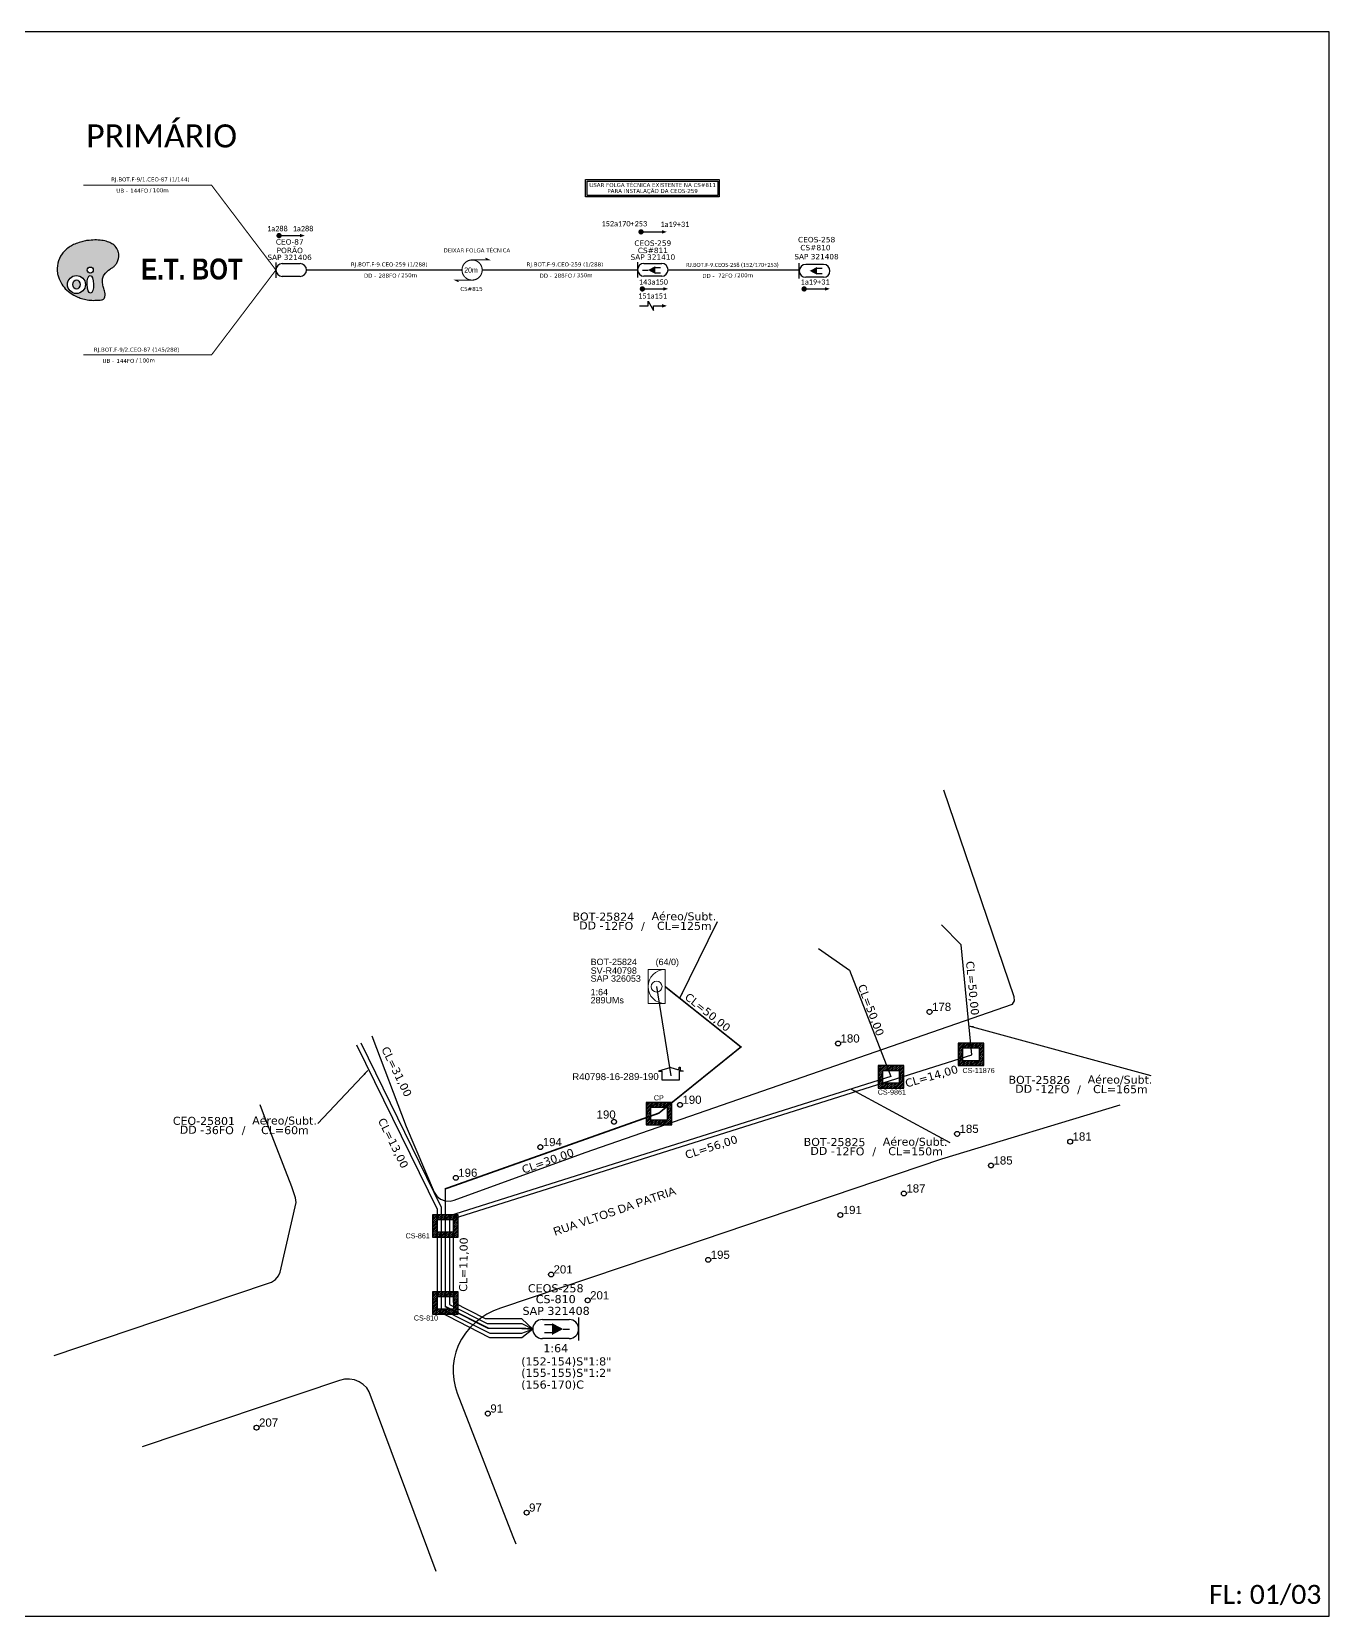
# Model space of a CAD drawing. Extents: x -89 to 2618, y 705 to 1299.
# Drawn here: x 263 to 749, y 705 to 1299 of the extents above; entities that cross this region are included whole.
import ezdxf
from ezdxf.enums import TextEntityAlignment as Align

# ---------------------------------------------------------------- set-up
doc = ezdxf.new("R2010")
doc.units = 0
for name, color, linetype in [('10.1-Caixas Subterrâneas', 5, 'Continuous'), ('20.4-CEOS', 1, 'Continuous'), ('20.5-CABO AÉREO', 1, 'Continuous'), ('20.5-CEO', 1, 'Continuous'), ('CAP a instalar', 1, 'Continuous'), ('celulas gpon', 7, 'Continuous'), ('E.T.', 7, 'Continuous'), ('label_cabos', 7, 'Continuous'), ('Legenda', 1, 'Continuous'), ('NUMERAÇÃO', 7, 'Continuous'), ('QUADRA', 7, 'Continuous'), ('SETA', 7, 'Continuous'), ('surveys legendas', 7, 'Continuous')]:
    doc.layers.add(name, color=color, linetype=linetype)
for name, color, linetype, lineweight in [("20.0-LEGENDA DOS CDO'S", 1, 'Continuous', 0), ('20.1-CDO_INTERIOR', 1, 'Continuous', 0), ('40.1-ETIQUETAS', 1, 'Continuous', 20), ('Numeração Texto', 252, 'Continuous', 0), ('Segmento Logradouro Texto', 7, 'Continuous', 0)]:
    doc.layers.add(name, color=color, linetype=linetype, lineweight=lineweight)
doc.layers.add('DROP DE CLIENTE', color=140, linetype='Continuous', plot=False)
doc.layers.add('EXTRA', color=50, linetype='Continuous', plot=False)
doc.styles.add('ARIAL', font='arial.ttf')
doc.styles.add('DIGICADE', font='arial.ttf')
doc.styles.add('siredit', font='verdana.ttf')
doc.styles.get("Standard").update_dxf_attribs({"font": 'arial.ttf'})
doc.styles.add('SWISS BIT', font='swisscb.ttf')
doc.styles.add('WMF-Calibri0', font='calibri.ttf')
doc.dimstyles.new('CC', dxfattribs={"dimtxt": 1, "dimasz": 2, "dimexe": 0.18, "dimexo": 0.0625, "dimgap": 0.09, "dimtad": 0, "dimdec": 0, "dimrnd": 1, "dimzin": 0, "dimdsep": 46, "dimtxsty": 'siredit', "dimblk": 'NONE', "dimcen": 0, "dimse1": 1, "dimse2": 1, "dimsd1": 1, "dimsd2": 1, "dimclrt": 7, "dimadec": 0, "dimazin": 0, "dimtfac": 1, "dimtdec": 0, "dimtofl": 0, "dimtmove": 0, "dimatfit": 3, "dimfxl": 0, "dimtolj": 1, "dimtzin": 0, "dimarcsym": 0})

# ---------------------------------------------------------------- blocks, each defined once
blk = doc.blocks.new('ETIQUETA_RS5F')
at = {"layer": '40.1-ETIQUETAS', "color": 0, "style": 'siredit'}
blk.add_text('/', height=1.5, dxfattribs=at).set_placement((1.58, -1.95), align=Align.MIDDLE_RIGHT)
for tag, p in [('ETIQUETA_R_SECUNDARIA', (1.21, 2.1)), ('ETIQUETA_R_PRIMARIA', (1.21, 4.1)), ('F_ATIVAS/F_MORTAS', (1.14, -4.24))]:
    blk.add_attdef(tag, text='', height=1.5, dxfattribs=at).set_placement(p, align=Align.MIDDLE_CENTER)
for tag, p in [('TIPO_CABO', (-6.58, -2.12)), ('CAP_CABO', (0.4, -2.09))]:
    blk.add_attdef(tag, text='', height=1.5, dxfattribs=at).set_placement(p, align=Align.MIDDLE_RIGHT)
blk.add_attdef('METROS', text='', height=1.5, dxfattribs=at).set_placement((2.14, -1.95), align=Align.MIDDLE_LEFT)
for tag, p in [('FUSÃO_1', (0.85, -8.39)), ('FUSÃO_2', (0.85, -10.6)), ('FUSÃO_3', (0.85, -12.93)), ('FUSÃO_4', (0.85, -15.14)), ('FUSÃO_5', (0.85, -17.16))]:
    blk.add_attdef(tag, text='', height=1.5, dxfattribs=at).set_placement(p, align=Align.CENTER)
blk = doc.blocks.new('OI')
h = blk.add_hatch(color=40)
edge = h.paths.add_edge_path()
edge.add_spline(control_points=[(4.35, -0.67), (3.92, -0.99), (3.26, -1.5), (2.81, -2.59), (2.9, -3.5), (3.06, -4.27), (3.31, -4.85), (3.37, -5.39), (3.4, -5.88), (3.2, -6.4), (2.54, -6.61), (1.65, -6.63), (0.55, -6.67), (-0.56, -6.42), (-1.61, -6.14), (-2.77, -5.61), (-3.92, -4.77), (-4.89, -3.7), (-5.34, -2.65), (-5.6, -1.94), (-5.85, -0.96), (-5.71, 0.47), (-5.1, 2.02), (-4.14, 3.02), (-3.3, 3.61), (-2.37, 4.16), (-1.36, 4.44), (-0.56, 4.7), (0.79, 4.85), (2.24, 4.97), (3.79, 4.57), (4.67, 4.21), (5.44, 3.65), (5.76, 2.99), (6.03, 2.21), (6.01, 1.46), (5.72, 0.64), (5.31, 0.08), (4.88, -0.38), (4.51, -0.55), (4.35, -0.67)], knot_values=[0, 0, 0, 0, 1.60434, 2.417191, 3.427595, 4.282808, 4.776746, 5.304182, 5.888771, 6.258406, 6.858137, 7.79129, 8.986195, 10.124242, 11.187857, 12.242908, 13.953784, 15.414161, 16.515391, 17.349188, 17.675853, 19.552021, 21.515531, 22.568638, 23.63245, 24.621084, 25.782718, 26.745347, 27.142653, 29.870543, 31.004649, 31.921532, 32.709589, 33.801391, 34.042471, 35.192333, 35.971461, 36.628871, 37.254359, 37.836911, 37.836911, 37.836911, 37.836911], degree=3, periodic=0)
h.paths.add_polyline_path([(1.13, -0.87, -1), (-0.04, -0.87, -1)], flags=16)
edge = h.paths.add_edge_path(flags=16)
edge.add_ellipse((0.56, -3.59), major_axis=(-0.02, 1.71), ratio=0.361305, start_angle=0, end_angle=360)
h.paths.add_polyline_path([(-0.36, -3.62, -1), (-3.8, -3.62, -1)], flags=16)
edge = h.paths.add_edge_path(flags=0)
edge.add_ellipse((-2.08, -3.62), major_axis=(0, 0.885), ratio=0.758294, start_angle=0, end_angle=360)
at = {"color": 40}
for centre, radius in [((-2.08, -3.62), 1.72), ((0.54, -0.87), 0.587)]:
    blk.add_circle(centre, radius, dxfattribs=at)
blk.add_ellipse((-2.08, -3.62), major_axis=(0, 0.885), ratio=0.758294, start_param=-3.141592653589792, end_param=3.141592653589792, dxfattribs=at)
blk.add_ellipse((0.56, -3.59), major_axis=(-0.02, 1.71), ratio=0.361305, dxfattribs=at)
at = {"color": 40, "start_tangent": (-0.800898, -0.598801), "end_tangent": (-0.800898, -0.598801)}
blk.add_spline([(4.35, -0.67), (3.2, -1.78), (2.9, -2.54), (2.92, -3.55), (3.12, -4.38), (3.28, -4.85), (3.37, -5.37), (3.35, -5.95), (3.2, -6.29), (2.66, -6.55), (1.73, -6.63), (0.54, -6.62), (-0.58, -6.41), (-1.6, -6.11), (-2.56, -5.67), (-3.95, -4.67), (-4.89, -3.56), (-5.37, -2.56), (-5.64, -1.78), (-5.72, -1.46), (-5.63, 0.42), (-4.84, 2.22), (-4.13, 2.99), (-3.27, 3.62), (-2.4, 4.09), (-1.3, 4.47), (-0.37, 4.72), (0.02, 4.77), (2.75, 4.8), (3.85, 4.53), (4.69, 4.16), (5.31, 3.68), (5.85, 2.73), (5.93, 2.5), (5.94, 1.35), (5.67, 0.62), (5.29, 0.08), (4.84, -0.36), (4.35, -0.67)], degree=3, dxfattribs=at)
blk = doc.blocks.new('SURVEY_SURVEY')
for p, q in [((0, 0.0000152), (-0.0000151, 0.0000108)), ((-0.0000151, 0.0000108), (-0.0000104, 0.0000108)), ((-0.0000103, 0), (-0.0000103, 0.0000108)), ((0.0000103, 0), (-0.0000103, 0)), ((0, 0.0000152), (0.0000151, 0.0000108)), ((0.0000101, 0.0000159), (0.0000117, 0.0000159)), ((0.0000101, 0.0000123), (0.0000101, 0.0000159)), ((0.0000151, 0.0000108), (0.0000103, 0.0000108)), ((0.0000103, 0.0000108), (0.0000103, 0)), ((0.0000117, 0.0000159), (0.0000117, 0.0000119))]:
    blk.add_line(p, q)
blk = doc.blocks.new('*X65')
at = {"color": 0, "linetype": 'Continuous'}
for p, q in [((-1.25, 0.34099), (-0.49099, 1.1)), ((-1.25, 0.517767), (-0.667767, 1.1)), ((-1.25, 0.694544), (-0.844544, 1.1)), ((-1.25, 0.87132), (-1.02132, 1.1)), ((-1.25, 1.048097), (-1.198097, 1.1)), ((-1.25, 0.164214), (-0.8035, 0.610714)), ((-1.25, -0.012563), (-0.8035, 0.433937)), ((-1.25, -0.18934), (-0.8035, 0.25716)), ((-1.25, -0.366117), (-0.8035, 0.080383)), ((-0.789214, 0.625), (-0.314214, 1.1)), ((-0.612437, 0.625), (-0.137437, 1.1)), ((-0.43566, 0.625), (0.03934, 1.1)), ((-0.258883, 0.625), (0.216117, 1.1)), ((-0.082107, 0.625), (0.392893, 1.1)), ((0.09467, 0.625), (0.56967, 1.1)), ((0.271447, 0.625), (0.746447, 1.1)), ((0.448223, 0.625), (0.923223, 1.1)), ((0.625, 0.625), (1.1, 1.1)), ((0.801777, 0.625), (1.25, 1.073223)), ((0.8035, 0.449947), (1.25, 0.896447)), ((0.8035, 0.27317), (1.25, 0.71967)), ((0.8035, 0.096393), (1.25, 0.542893)), ((0.8035, -0.080383), (1.25, 0.366117)), ((0.8035, -0.25716), (1.25, 0.18934)), ((0.8035, -0.433937), (1.25, 0.012563)), ((-1.25, -0.542893), (-0.8035, -0.096393)), ((-1.25, -0.71967), (-0.8035, -0.27317)), ((-1.25, -0.896447), (-0.8035, -0.449947)), ((-1.25, -1.073223), (-0.801777, -0.625)), ((-1.1, -1.1), (-0.625, -0.625)), ((-0.923223, -1.1), (-0.448223, -0.625)), ((-0.746447, -1.1), (-0.271447, -0.625)), ((-0.56967, -1.1), (-0.09467, -0.625)), ((-0.392893, -1.1), (0.082107, -0.625)), ((-0.216117, -1.1), (0.258883, -0.625)), ((-0.03934, -1.1), (0.43566, -0.625)), ((0.137437, -1.1), (0.612437, -0.625)), ((0.314214, -1.1), (0.789214, -0.625)), ((0.49099, -1.1), (1.25, -0.34099)), ((0.667767, -1.1), (1.25, -0.517767)), ((0.8035, -0.610714), (1.25, -0.164214)), ((0.844544, -1.1), (1.25, -0.694544)), ((1.02132, -1.1), (1.25, -0.87132)), ((1.198097, -1.1), (1.25, -1.048097))]:
    blk.add_line(p, q, dxfattribs=at)
blk = doc.blocks.new('MANHOLE_MQ')
at = {"color": 0, "linetype": 'Continuous'}
for p, q in [((0.00000623, 0.00000569), (-0.00000627, 0.00000569)), ((-0.00000627, 0.00000569), (-0.00000627, -0.00000531)), ((-0.00000404, 0.00000331), (0.00000399, 0.00000331)), ((-0.00000404, -0.00000294), (-0.00000404, 0.00000331)), ((0.00000399, 0.00000331), (0.00000399, -0.00000294)), ((0.00000623, -0.00000531), (0.00000623, 0.00000569)), ((-0.00000627, -0.00000531), (0.00000623, -0.00000531)), ((0.00000399, -0.00000294), (-0.00000404, -0.00000294)), ((0.00000399, -0.00000294), (0.00000399, -0.00000294))]:
    blk.add_line(p, q, dxfattribs=at)
at = {"color": 0, "linetype": 'Continuous', "xscale": 5e-06, "yscale": 5e-06, "zscale": 1e-05}
blk.add_blockref('*X65', (-0.00000002, 0.00000019), dxfattribs=at)
blk = doc.blocks.new('LEGENDA DOS CABOS')
at = {"layer": 'EXTRA', "color": 0, "style": 'siredit'}
for tag, p in [('ID', (4.6, 0.97)), ('XX', (9.03, 0.97))]:
    blk.add_attdef(tag, text='', height=0.48, rotation=359.69, dxfattribs=at).set_placement(p, align=Align.MIDDLE_CENTER)
at = {"layer": 'Legenda', "color": 0, "style": 'siredit'}
for tag, p in [('TIPO_CABO', (1.31, 0)), ('CABO', (4.69, -0.05)), ('/', (6.81, -0.05)), ('METROS', (10.03, -0.05))]:
    blk.add_attdef(tag, text='', height=0.8, rotation=359.69, dxfattribs=at).set_placement(p, align=Align.MIDDLE_CENTER)
blk = doc.blocks.new('*U96')
at = {"layer": '20.4-CEOS', "color": 7, "style": 'siredit'}
for tag, p in [('FIBRAS_SPLITTER', (0, 0)), ('FIBRAS_TOP_C', (0, -4.13)), ('RESERVA_FINAIS', (0, -5.46))]:
    blk.add_attdef(tag, p, '', height=1.01, dxfattribs=at)
for tag, p, flags in [('ID_ATIVIDADE', (0, -6.77), 3), ('FATOR', (0, -8.09), 1), ('QTDE', (0, -9.4), 1), ('FID', (0, -10.71), 1)]:
    blk.add_attdef(tag, p, '', height=1.01, dxfattribs=dict(at, flags=flags))
blk = doc.blocks.new('*U98')
at = {"layer": '20.4-CEOS', "color": 7, "style": 'siredit'}
blk.add_attdef('FIBRAS_SPLITTER', (0, 0), '', height=1.01, dxfattribs=at)
for tag, p, flags in [('ID_ATIVIDADE', (0, -1.48), 3), ('FATOR', (0, -2.79), 1), ('QTDE', (0, -4.11), 1), ('FID', (0, -5.42), 1)]:
    blk.add_attdef(tag, p, '', height=1.01, dxfattribs=dict(at, flags=flags))
blk = doc.blocks.new('_None')

msp = doc.modelspace()

# ---------------------------------------------------------------- linework, layer by layer
msp.add_lwpolyline([(-89.32, 705.02), (749.25, 705.02), (749.25, 1299.02), (-89.32, 1299.02), (-89.32, 705.02)])
at = {"color": 3}
for points in [[(470.48, 1243.56), (520.6, 1243.56), (520.6, 1237.06), (470.48, 1237.06)], [(471.08, 1242.96), (520.01, 1242.96), (520.01, 1237.65), (471.08, 1237.65)]]:
    msp.add_lwpolyline(points, close=True, dxfattribs=at)
at = {"color": 0, "const_width": 0.99}
for points in [[(490.79, 1223.98, 1), (491.78, 1223.98, 1)], [(491.29, 1202.6, 1), (492.28, 1202.6, 1)], [(551.91, 1202.6, 1), (552.9, 1202.6, 1)]]:
    msp.add_lwpolyline(points, format="xyb", close=True, dxfattribs=at)
at = {"color": 7}
for points, const_width in [([(355.11, 1222.58, 1), (356.1, 1222.58, 1)], 0.99), ([(427.96, 1213.46, 1.000012), (427.96, 1205.9, 0.999978)], 0.42)]:
    msp.add_lwpolyline(points, format="xyb", close=True, dxfattribs=dict(at, const_width=const_width))
at = {"color": 7, "const_width": 0.394}
for points in [[(427.96, 1213.46), (434.26, 1213.46), (433, 1214.09)], [(427.96, 1205.9), (421.66, 1205.9), (422.92, 1205.27)]]:
    msp.add_lwpolyline(points, dxfattribs=at)
at = {"color": 0}
msp.add_lwpolyline([(493.91, 1196.24), (493.91, 1197.99), (496.01, 1194.49), (496.01, 1196.24)], dxfattribs=at)
at = {"layer": '20.1-CDO_INTERIOR', "color": 1, "lineweight": 18}
msp.add_lwpolyline([(493.93, 934.69), (493.93, 947.44), (500.3, 947.44), (500.31, 934.69)], close=True, dxfattribs=at)
msp.add_circle((497.12, 941.07), 2.04, dxfattribs=at)
msp.add_arc((500.3, 941.07), 6.38, 90.02759, 270.02759, dxfattribs=at)
at = {"layer": '20.4-CEOS', "color": 1}
for p, q in [((559.7, 1211.76), (552.99, 1211.76)), ((559.7, 1206.97), (552.99, 1206.97))]:
    msp.add_line(p, q, dxfattribs=at)
at = {"layer": '20.4-CEOS', "color": 5}
for p, q in [((454.29, 816.29), (464.32, 816.29)), ((464.32, 809.14), (454.29, 809.14))]:
    msp.add_line(p, q, dxfattribs=at)
at = {"layer": '20.4-CEOS', "color": 1}
for points in [[(550.6, 1206.48), (550.6, 1212.25)], [(557.14, 1210.32), (559.18, 1210.32)], [(557.14, 1208.33), (559.18, 1208.33)]]:
    msp.add_lwpolyline(points, dxfattribs=at)
at = {"layer": '20.4-CEOS', "color": 5}
for points in [[(491.86, 1209.68), (493.9, 1209.68)], [(496.54, 1210.63), (498.58, 1210.63)], [(496.54, 1208.64), (498.58, 1208.64)], [(458.12, 814.27), (455.07, 814.27)], [(467.9, 817.02), (467.9, 808.4)], [(458.12, 811.3), (455.07, 811.3)], [(462.08, 812.71), (464.49, 812.71)]]:
    msp.add_lwpolyline(points, dxfattribs=at)
for points in [[(493.9, 1209.68, 0, 2.95, 0), (496.67, 1209.68, 2.95, 2.95, 0)], [(462.08, 812.71, 0, 4.41, 0), (457.93, 812.71, 4.41, 4.41, 0)]]:
    msp.add_lwpolyline(points, format="xyseb", dxfattribs=at)
at = {"layer": '20.4-CEOS', "color": 1}
msp.add_lwpolyline([(554.49, 1209.37, 0, 2.95, 0), (557.27, 1209.37, 2.95, 2.95, 0)], format="xyseb", dxfattribs=at)
for centre, start, end in [((552.99, 1209.37), 90, 270), ((559.7, 1209.37), 270, 90)]:
    msp.add_arc(centre, 2.39, start, end, dxfattribs=at)
at = {"layer": '20.4-CEOS', "color": 5}
for centre, start, end in [((454.29, 812.71), 90, 270), ((464.32, 812.71), 270, 90)]:
    msp.add_arc(centre, 3.58, start, end, dxfattribs=at)
at = {"layer": '20.5-CABO AÉREO', "color": 7, "ltscale": 50, "const_width": 0.4}
for points in [[(282.21, 1241.51), (330.28, 1241.51), (354.42, 1209.68)], [(282.21, 1177.85), (330.28, 1177.85), (354.42, 1209.68)], [(365.92, 1209.68), (424.18, 1209.68)], [(431.74, 1209.68), (490, 1209.68)]]:
    msp.add_lwpolyline(points, dxfattribs=at)
at = {"layer": '20.5-CABO AÉREO', "color": 5, "ltscale": 50, "const_width": 0.4}
msp.add_lwpolyline([(501.5, 1209.68), (550.62, 1209.68)], dxfattribs=at)
at = {"layer": '20.5-CEO', "color": 7}
for p, q in [((356.81, 1212.07), (363.51, 1212.07)), ((363.51, 1207.29), (356.81, 1207.29))]:
    msp.add_line(p, q, dxfattribs=at)
at = {"layer": '20.5-CEO', "color": 5}
for p, q in [((492.38, 1212.14), (499.05, 1212.14)), ((499.05, 1207.38), (492.38, 1207.38))]:
    msp.add_line(p, q, dxfattribs=at)
at = {"layer": '20.5-CEO', "color": 7}
msp.add_lwpolyline([(354.42, 1212.56), (354.42, 1206.8)], dxfattribs=at)
at = {"layer": '20.5-CEO', "color": 5}
msp.add_lwpolyline([(490, 1212.63), (490, 1206.89)], dxfattribs=at)
at = {"layer": '20.5-CEO', "color": 7}
for centre, start, end in [((356.81, 1209.68), 90, 270), ((363.51, 1209.68), 270, 90)]:
    msp.add_arc(centre, 2.39, start, end, dxfattribs=at)
at = {"layer": '20.5-CEO', "color": 5}
for centre, start, end in [((492.38, 1209.76), 90, 270), ((499.05, 1209.76), 270, 90)]:
    msp.add_arc(centre, 2.38, start, end, dxfattribs=at)
at = {"layer": 'CAP a instalar', "color": 8, "ltscale": 5}
for points in [[(450.72, 812.71), (446.63, 816.58), (433.02, 816.58), (421.02, 822.64), (420.94, 854.1), (615.31, 915.51), (611.31, 956.7), (611.31, 956.7), (603.84, 964.27)], [(557.78, 955.32), (569.45, 947.17), (584.93, 907.4), (419.44, 855.11), (419.44, 821.9), (433.55, 814.77), (446.63, 814.77), (450.72, 812.71)], [(450.72, 812.71), (446.63, 809.35), (434.62, 809.35), (414.98, 819.54), (414.98, 857.54), (384.78, 919.12)]]:
    msp.add_lwpolyline(points, dxfattribs=at)
at = {"layer": 'CAP a instalar', "color": 1, "ltscale": 5, "const_width": 0.6}
msp.add_lwpolyline([(500.3, 941.07), (528.72, 918.45), (497.92, 893.61), (417.92, 865.26), (417.92, 821.13), (434.09, 812.97), (446.33, 812.97), (450.72, 812.71)], dxfattribs=at)
at = {"layer": 'CAP a instalar', "color": 7, "ltscale": 5}
msp.add_lwpolyline([(386.21, 920), (416.4, 858.45), (416.4, 820.28), (434.62, 811.16), (446.63, 811.16), (450.72, 812.71)], dxfattribs=at)
at = {"layer": 'DROP DE CLIENTE'}
msp.add_lwpolyline([(497.12, 941.07), (502.39, 907.57)], dxfattribs=at)
at = {"layer": 'NUMERAÇÃO'}
for centre in [(599.42, 931.59), (565.13, 919.74), (505.88, 896.76), (481.14, 890.41), (609.75, 885.85), (453.53, 880.9), (652.11, 882.96), (622.46, 874), (421.86, 869.4), (589.81, 863.52), (565.97, 855.44), (516.47, 838.65), (457.57, 833.16), (471.28, 823.45), (433.87, 781.02), (347.18, 775.74), (448.4, 743.89)]:
    msp.add_circle(centre, 0.922, dxfattribs=at)
at = {"layer": 'Numeração Texto'}
for centre in [(599.42, 931.59), (565.13, 919.74), (505.88, 896.76), (481.14, 890.41), (609.75, 885.85), (453.53, 880.9), (652.11, 882.96), (622.46, 874), (421.86, 869.4), (589.81, 863.52), (565.97, 855.44), (516.47, 838.65), (457.57, 833.16), (471.28, 823.45), (433.87, 781.02), (347.18, 775.74), (448.4, 743.89)]:
    msp.add_circle(centre, 0.922, dxfattribs=at)
at = {"layer": 'QUADRA'}
for points in [[(390.4, 922.6), (403.21, 888.62), (413.73, 864.06), (414.7, 862.57), (416.16, 861.45), (417.87, 860.8), (419.76, 860.69), (421.23, 860.98), (470.4, 878.83), (630.53, 934.53), (631.23, 935.79), (631.18, 937.23), (604.78, 1014.74)], [(390.4, 922.6), (403.21, 888.62), (413.73, 864.06), (414.7, 862.57), (416.16, 861.45), (417.87, 860.8), (419.76, 860.69), (421.23, 860.98), (470.4, 878.83), (630.53, 934.53), (631.23, 935.79), (631.18, 937.23), (604.78, 1014.74)], [(271.28, 802.83), (338.23, 825.42), (352.76, 830.24), (354.3, 831.23), (355.45, 832.61), (356.03, 834.06), (362.06, 860.2), (361.77, 861.95), (360.34, 866.06), (349.76, 893.43), (348.56, 896.73)], [(271.28, 802.83), (338.23, 825.42), (352.76, 830.24), (354.3, 831.23), (355.45, 832.61), (356.03, 834.06), (362.06, 860.2), (361.77, 861.95), (360.34, 866.06), (349.76, 893.43), (348.56, 896.73)], [(670.73, 896.6), (603.84, 876.4), (506.05, 843.24), (438.6, 820.58), (435.97, 819.58), (433.51, 818.31), (431.22, 816.81), (429.08, 815.09), (427.13, 813.19), (425.45, 811.11), (423.99, 808.88), (422.79, 806.51), (421.86, 804.03), (421.24, 801.49), (420.88, 798.91), (420.83, 796.27), (421.07, 793.7), (421.62, 791.12), (422.4, 788.69), (422.4, 788.69), (443.27, 734.92), (444.33, 732.14)], [(670.73, 896.6), (603.84, 876.4), (506.05, 843.24), (438.6, 820.58), (435.97, 819.58), (433.51, 818.31), (431.22, 816.81), (429.08, 815.09), (427.13, 813.19), (425.45, 811.11), (423.99, 808.88), (422.79, 806.51), (421.86, 804.03), (421.24, 801.49), (420.88, 798.91), (420.83, 796.27), (421.07, 793.7), (421.62, 791.12), (422.4, 788.69), (422.4, 788.69), (443.27, 734.92), (444.33, 732.14)], [(414.45, 721.86), (389.44, 789.2), (388.46, 790.69), (387.16, 791.95), (385.62, 792.93), (383.87, 793.61), (382.04, 793.92), (380.15, 793.87), (378.27, 793.43), (304.28, 768.58)], [(414.45, 721.86), (389.44, 789.2), (388.46, 790.69), (387.16, 791.95), (385.62, 792.93), (383.87, 793.61), (382.04, 793.92), (380.15, 793.87), (378.27, 793.43), (304.28, 768.58)]]:
    msp.add_lwpolyline(points, dxfattribs=at)
at = {"layer": 'SETA', "color": 0}
for points in [[(491.29, 1223.98), (499.8, 1223.97)], [(491.79, 1202.6), (500.3, 1202.6)], [(552.4, 1202.6), (560.91, 1202.6)], [(490.75, 1196.24), (493.91, 1196.24)], [(496.01, 1196.24), (499.17, 1196.24)]]:
    msp.add_lwpolyline(points, dxfattribs=at)
at = {"layer": 'SETA', "color": 7}
msp.add_lwpolyline([(355.6, 1222.58), (364.11, 1222.58)], dxfattribs=at)
at = {"layer": 'SETA', "color": 0}
for points in [[(499.12, 1224.64), (500.93, 1223.98), (499.12, 1223.32)], [(499.61, 1203.28), (501.43, 1202.62), (499.61, 1201.96)], [(560.23, 1203.28), (562.05, 1202.62), (560.23, 1201.96)], [(499.17, 1196.9), (500.98, 1196.24), (499.17, 1195.58)]]:
    msp.add_solid(points, dxfattribs=at)
at = {"layer": 'SETA', "color": 7}
msp.add_solid([(363.43, 1223.25), (365.25, 1222.59), (363.43, 1221.93)], dxfattribs=at)

# ---------------------------------------------------------------- block references
at = {"layer": '10.1-Caixas Subterrâneas', "color": 30, "xscale": 767490.1303467797, "yscale": 767490.1303467797, "zscale": 767490.1303467797}
for p, rotation in [((614.9, 915.83), 180.0000000000626), ((584.93, 907.4), 180.0000000000624), ((497.96, 893.57), 180.0000000000624), ((417.92, 851.5), 180.0000000000626), ((417.92, 822.64), 180.0000000000626)]:
    msp.add_blockref('MANHOLE_MQ', p, dxfattribs=dict(at, rotation=rotation))
at = {"layer": '20.4-CEOS', "color": 0, "lineweight": 0}
ref = msp.add_blockref('*U96', (446.37, 799.06), dxfattribs=dict(at, xscale=3, yscale=3, zscale=3))
ref.add_attrib('FIBRAS_SPLITTER', '(152-154)S"1:8"', (446.37, 799.06), dxfattribs={"color": 7, "height": 3.029, "style": 'siredit'})
ref.add_attrib('FIBRAS_TOP_C', '(156-170)C', (446.37, 790.37), dxfattribs={"color": 7, "height": 3.029, "style": 'siredit'})
at = {"layer": '20.4-CEOS', "color": 0, "lineweight": 0, "xscale": 3, "yscale": 3, "zscale": 3}
msp.add_blockref('*U98', (446.37, 794.78), dxfattribs=at).add_auto_attribs({'FIBRAS_SPLITTER': '(155-155)S"1:2"'})
at = {"layer": '40.1-ETIQUETAS', "color": 0}
ref = msp.add_blockref('ETIQUETA_RS5F', (306.19, 1241.54), dxfattribs=at)
ref.add_attrib('ETIQUETA_R_SECUNDARIA', 'RJ.BOT.F-9/1.CEO-87 (1/144)', dxfattribs={"color": 0, "height": 1.5, "style": 'siredit'}).set_placement((307.38, 1243.64), align=Align.MIDDLE_CENTER)
ref.add_attrib('TIPO_CABO', 'UB - ', dxfattribs={"color": 0, "height": 1.5, "style": 'siredit'}).set_placement((299.58, 1239.42), align=Align.MIDDLE_RIGHT)
ref.add_attrib('CAP_CABO', '144FO', dxfattribs={"color": 0, "height": 1.5, "style": 'siredit'}).set_placement((306.56, 1239.44), align=Align.MIDDLE_RIGHT)
ref.add_attrib('METROS', '100m', dxfattribs={"color": 0, "height": 1.5, "style": 'siredit'}).set_placement((308.3, 1239.58), align=Align.MIDDLE_LEFT)
at = {"layer": '40.1-ETIQUETAS', "color": 7}
ref = msp.add_blockref('ETIQUETA_RS5F', (301.02, 1177.73), dxfattribs=at)
ref.add_attrib('ETIQUETA_R_SECUNDARIA', 'RJ.BOT.F-9/2.CEO-87 (145/288)', dxfattribs={"color": 0, "height": 1.5, "style": 'siredit'}).set_placement((302.2, 1179.83), align=Align.MIDDLE_CENTER)
ref.add_attrib('TIPO_CABO', 'UB - ', dxfattribs={"color": 0, "height": 1.5, "style": 'siredit'}).set_placement((294.4, 1175.61), align=Align.MIDDLE_RIGHT)
ref.add_attrib('CAP_CABO', '144FO', dxfattribs={"color": 0, "height": 1.5, "style": 'siredit'}).set_placement((301.38, 1175.63), align=Align.MIDDLE_RIGHT)
ref.add_attrib('METROS', '100m', dxfattribs={"color": 0, "height": 1.5, "style": 'siredit'}).set_placement((303.13, 1175.77), align=Align.MIDDLE_LEFT)
at = {"layer": 'E.T.', "color": 7, "xscale": 1.965288924615791, "yscale": 1.965288909013875, "zscale": 1.965288907678581}
msp.add_blockref('OI', (283.77, 1211.37), dxfattribs=at)
at = {"layer": 'label_cabos', "color": 0, "lineweight": 0}
ref = msp.add_blockref('LEGENDA DOS CABOS', (464.43, 962.4), dxfattribs=dict(at, xscale=3, yscale=3, zscale=3))
ref.add_attrib('ID', 'BOT-25824', dxfattribs={"color": 0, "height": 3, "rotation": 359.69001, "style": 'siredit'}).set_placement((477.15, 967.29), align=Align.MIDDLE_CENTER)
ref.add_attrib('CABO', '12FO', dxfattribs={"color": 0, "height": 3, "rotation": 359.69001, "style": 'siredit'}).set_placement((482.92, 963.82), align=Align.MIDDLE_CENTER)
ref.add_attrib('METROS', 'CL=125m', dxfattribs={"color": 0, "height": 3, "rotation": 359.69001, "style": 'siredit'}).set_placement((507.51, 963.82), align=Align.MIDDLE_CENTER)
ref.add_attrib('XX', 'Aéreo/Subt.', dxfattribs={"color": 0, "height": 3, "rotation": 359.69001, "style": 'siredit'}).set_placement((507.35, 967.42), align=Align.MIDDLE_CENTER)
ref.add_attrib('/', '/', dxfattribs={"color": 0, "height": 3, "rotation": 359.69001, "style": 'siredit'}).set_placement((492.01, 963.82), align=Align.MIDDLE_CENTER)
ref.add_attrib('TIPO_CABO', 'DD -', dxfattribs={"color": 0, "height": 3, "rotation": 359.69001, "style": 'siredit'}).set_placement((472.65, 963.97), align=Align.MIDDLE_CENTER)
ref = msp.add_blockref('LEGENDA DOS CABOS', (627.88, 901.19), dxfattribs=dict(at, xscale=3, yscale=3, zscale=3))
ref.add_attrib('ID', 'BOT-25826', dxfattribs={"color": 0, "height": 3, "rotation": 359.69001, "style": 'siredit'}).set_placement((640.6, 906.08), align=Align.MIDDLE_CENTER)
ref.add_attrib('CABO', '12FO', dxfattribs={"color": 0, "height": 3, "rotation": 359.69001, "style": 'siredit'}).set_placement((646.37, 902.61), align=Align.MIDDLE_CENTER)
ref.add_attrib('METROS', 'CL=165m', dxfattribs={"color": 0, "height": 3, "rotation": 359.69001, "style": 'siredit'}).set_placement((670.95, 902.61), align=Align.MIDDLE_CENTER)
ref.add_attrib('XX', 'Aéreo/Subt.', dxfattribs={"color": 0, "height": 3, "rotation": 359.69001, "style": 'siredit'}).set_placement((670.8, 906.21), align=Align.MIDDLE_CENTER)
ref.add_attrib('/', '/', dxfattribs={"color": 0, "height": 3, "rotation": 359.69001, "style": 'siredit'}).set_placement((655.45, 902.61), align=Align.MIDDLE_CENTER)
ref.add_attrib('TIPO_CABO', 'DD -', dxfattribs={"color": 0, "height": 3, "rotation": 359.69001, "style": 'siredit'}).set_placement((636.1, 902.75), align=Align.MIDDLE_CENTER)
ref = msp.add_blockref('LEGENDA DOS CABOS', (314.74, 885.83), dxfattribs=dict(at, xscale=3, yscale=3, zscale=3))
ref.add_attrib('ID', 'CEO-25801', dxfattribs={"color": 0, "height": 3, "rotation": 359.69001, "style": 'siredit'}).set_placement((327.45, 890.72), align=Align.MIDDLE_CENTER)
ref.add_attrib('CABO', '36FO', dxfattribs={"color": 0, "height": 3, "rotation": 359.69001, "style": 'siredit'}).set_placement((333.23, 887.26), align=Align.MIDDLE_CENTER)
ref.add_attrib('METROS', 'CL=60m', dxfattribs={"color": 0, "height": 3, "rotation": 359.69001, "style": 'siredit'}).set_placement((357.81, 887.26), align=Align.MIDDLE_CENTER)
ref.add_attrib('XX', 'Aéreo/Subt.', dxfattribs={"color": 0, "height": 3, "rotation": 359.69001, "style": 'siredit'}).set_placement((357.66, 890.85), align=Align.MIDDLE_CENTER)
ref.add_attrib('/', '/', dxfattribs={"color": 0, "height": 3, "rotation": 359.69001, "style": 'siredit'}).set_placement((342.31, 887.26), align=Align.MIDDLE_CENTER)
ref.add_attrib('TIPO_CABO', 'DD -', dxfattribs={"color": 0, "height": 3, "rotation": 359.69001, "style": 'siredit'}).set_placement((322.96, 887.4), align=Align.MIDDLE_CENTER)
ref = msp.add_blockref('LEGENDA DOS CABOS', (551.1, 877.91), dxfattribs=dict(at, xscale=3, yscale=3, zscale=3))
ref.add_attrib('ID', 'BOT-25825', dxfattribs={"color": 0, "height": 3, "rotation": 359.69001, "style": 'siredit'}).set_placement((563.82, 882.8), align=Align.MIDDLE_CENTER)
ref.add_attrib('CABO', '12FO', dxfattribs={"color": 0, "height": 3, "rotation": 359.69001, "style": 'siredit'}).set_placement((569.59, 879.33), align=Align.MIDDLE_CENTER)
ref.add_attrib('METROS', 'CL=150m', dxfattribs={"color": 0, "height": 3, "rotation": 359.69001, "style": 'siredit'}).set_placement((594.17, 879.33), align=Align.MIDDLE_CENTER)
ref.add_attrib('XX', 'Aéreo/Subt.', dxfattribs={"color": 0, "height": 3, "rotation": 359.69001, "style": 'siredit'}).set_placement((594.02, 882.93), align=Align.MIDDLE_CENTER)
ref.add_attrib('/', '/', dxfattribs={"color": 0, "height": 3, "rotation": 359.69001, "style": 'siredit'}).set_placement((578.67, 879.33), align=Align.MIDDLE_CENTER)
ref.add_attrib('TIPO_CABO', 'DD -', dxfattribs={"color": 0, "height": 3, "rotation": 359.69001, "style": 'siredit'}).set_placement((559.32, 879.47), align=Align.MIDDLE_CENTER)
at = {"layer": 'surveys legendas', "color": 0, "xscale": 307200, "yscale": 307200, "zscale": 307200, "rotation": 359.7579919224981}
msp.add_blockref('SURVEY_SURVEY', (502.39, 906.03), dxfattribs=at)

# ---------------------------------------------------------------- texts
at = {"color": 7}
msp.add_text('20m', height=1.89, dxfattribs=at).set_placement((424.99, 1208.73))
at = {"color": 7, "style": 'WMF-Calibri0'}
msp.add_text('FL: 01/03', height=7.131, dxfattribs=at).set_placement((704.17, 709.67))
at = {"insert": (311.58, 1259.91), "char_height": 8.64, "width": 131.666, "attachment_point": 5}
msp.add_mtext('\\C7;\\fCalibri|b0|i0|c0|p34;PRIMÁRIO', dxfattribs=at)
at = {"color": 7, "char_height": 1.98, "width": 25.1052, "attachment_point": 5}
for insert in [(354.98, 1225.18), (364.6, 1225.18)]:
    msp.add_mtext('{\\fCalibri|b0|i0|c0|p34;\\C7;1a288}', dxfattribs=dict(at, insert=insert))
at = {"color": 0, "char_height": 1.98, "width": 25.1052, "attachment_point": 5, "rotation": 359.92215}
for s, insert in [('\\C7;\\fCalibri|b0|i0|c0|p34;152a170\\C1;+253', (485.03, 1227.03)), ('\\C7;\\fCalibri|b0|i0|c0|p34;1a19\\C1;+31', (503.95, 1226.82))]:
    msp.add_mtext(s, dxfattribs=dict(at, insert=insert))
at = {"color": 0, "char_height": 1.98, "width": 25.1052, "attachment_point": 5}
for s, insert in [('{\\fCalibri|b0|i0|c0|p34;\\C7;143a150}', (495.92, 1205.2)), ('\\C7;\\fCalibri|b0|i0|c0|p34;1a19\\C1;+31', (556.53, 1205.2)), ('{\\fCalibri|b0|i0|c0|p34;151a151}', (495.63, 1199.97))]:
    msp.add_mtext(s, dxfattribs=dict(at, insert=insert))
at = {"layer": '10.1-Caixas Subterrâneas', "color": 30, "style": 'ARIAL'}
for s, p in [('CS-11876', (611.75, 908.67)), ('CP', (496.07, 898.42)), ('CS-9861', (579.99, 900.56)), ('CS-861', (403.02, 846.69)), ('CS-810', (406.12, 815.9))]:
    msp.add_text(s, height=1.92, dxfattribs=at).set_placement(p)
at = {"layer": "20.0-LEGENDA DOS CDO'S", "color": 1, "style": 'ARIAL'}
for s, p in [('BOT-25824', (472.4, 949.14)), ('SV-R40798', (472.4, 945.87)), ('SAP 326053', (472.39, 942.91)), ('1:64', (472.37, 937.83)), ('289UMs', (472.37, 934.79))]:
    msp.add_text(s, height=2.4, rotation=359.97241, dxfattribs=at).set_placement(p)
msp.add_text('            (64/0)', height=2.4, rotation=359.97241, dxfattribs=at).set_placement((495.53, 949.13), align=Align.CENTER)
at = {"layer": '20.4-CEOS', "color": 7, "style": 'siredit'}
for s, height, p in [('CEO-87', 2.028, (359.6, 1220.23)), ('PORÃO', 2.028, (359.6, 1217.03)), ('CEOS-258', 2.028, (557.09, 1221.08)), ('CS#810 ', 2.028, (557.09, 1218.08)), ('SAP 321406', 2, (359.55, 1214.44)), ('SAP 321408', 2, (557.05, 1214.7))]:
    msp.add_text(s, height=height, dxfattribs=at).set_placement(p, align=Align.MIDDLE_CENTER)
at = {"layer": '20.4-CEOS', "color": 7, "ltscale": 0.5, "style": 'siredit'}
msp.add_text('CEOS-259', height=2.007, dxfattribs=at).set_placement((495.69, 1220.77), align=Align.TOP_CENTER)
at = {"layer": '20.4-CEOS', "color": 7, "style": 'siredit'}
for s, p in [('CEOS-258', (459.31, 829.5)), ('SAP 321408', (459.46, 821.03)), ('CS-810', (459.31, 825.44)), ('1:64', (459.31, 807.05))]:
    msp.add_text(s, height=3.029, dxfattribs=at).set_placement(p, align=Align.TOP_CENTER)
at = {"layer": '20.5-CEO', "color": 7, "ltscale": 0.5, "style": 'siredit'}
for s, p in [('CS#811', (495.72, 1218.05)), ('SAP 321410', (495.72, 1215.54))]:
    msp.add_text(s, height=2.016, dxfattribs=at).set_placement(p, align=Align.TOP_CENTER)
at = {"layer": '40.1-ETIQUETAS', "color": 0, "style": 'siredit'}
for s, p in [('USAR FOLGA TÉCNICA EXISTENTE NA CS#811', (495.61, 1241.54)), ('PARA INSTALAÇÃO DA CEOS-259', (495.61, 1239.32))]:
    msp.add_text(s, height=1.5, dxfattribs=at).set_placement(p, align=Align.MIDDLE_CENTER)
at = {"layer": '40.1-ETIQUETAS', "color": 7, "style": 'siredit'}
for s, p in [('DEIXAR FOLGA TÉCNICA', (429.75, 1217.05)), ('RJ.BOT.F-9.CEO-259 (1/288)', (396.92, 1211.78)), ('RJ.BOT.F-9.CEO-259 (1/288)', (462.74, 1211.78)), ('CS#815', (427.74, 1202.59))]:
    msp.add_text(s, height=1.5, dxfattribs=at).set_placement(p, align=Align.MIDDLE_CENTER)
for s, p in [('DD - ', (392.65, 1207.56)), ('288FO', (399.63, 1207.59)), ('/', (400.82, 1207.73)), ('DD - ', (458.47, 1207.56)), ('288FO', (465.45, 1207.59)), ('/', (466.64, 1207.73))]:
    msp.add_text(s, height=1.5, dxfattribs=at).set_placement(p, align=Align.MIDDLE_RIGHT)
for s, p in [('250m', (401.38, 1207.73)), ('350m', (467.2, 1207.73))]:
    msp.add_text(s, height=1.5, dxfattribs=at).set_placement(p, align=Align.MIDDLE_LEFT)
at = {"layer": '40.1-ETIQUETAS', "color": 0, "style": 'siredit'}
for s, p in [('DD - ', (519.46, 1207.5)), ('72FO', (525.58, 1207.59)), ('/', (527.03, 1207.73))]:
    msp.add_text(s, height=1.5, dxfattribs=at).set_placement(p, align=Align.MIDDLE_RIGHT)
msp.add_text('200m', height=1.5, dxfattribs=at).set_placement((527.32, 1207.73), align=Align.MIDDLE_LEFT)
at = {"layer": '40.1-ETIQUETAS', "color": 1, "insert": (525.53, 1211.44), "char_height": 1.5, "width": 60.0234, "attachment_point": 5, "style": 'siredit'}
msp.add_mtext('{\\fCalibri|b0|i0|c0|p34;RJ.BOT.F-9.CEOS-258 (152/170+253) }', dxfattribs=at)
at = {"layer": 'celulas gpon', "style": 'siredit'}
for s, rotation, p in [('CL=50,00', 275.55121, (613.06, 950.49)), ('CL=50,00', 290.85534, (572.46, 941.29)), ('CL=50,00', 321.47388, (507.38, 936.64)), ('CL=31,00', 296.21501, (393.86, 917.68)), ('CL=14,00', 15.92603, (590.77, 903.24)), ('CL=13,00', 296.21501, (392.58, 890.9)), ('CL=56,00', 17.54936, (508.33, 876.44)), ('CL=30,00', 19.57143, (447.24, 870.9)), ('CL=11,00', 89.26552, (426.08, 826.65))]:
    msp.add_text(s, height=3, rotation=rotation, dxfattribs=at).set_placement(p)
at = {"layer": 'E.T.', "color": 7, "style": 'SWISS BIT'}
msp.add_text('E.T. BOT', height=7.861, dxfattribs=at).set_placement((322.94, 1206.13), align=Align.CENTER)
at = {"layer": 'Numeração Texto', "linetype": 'Continuous', "char_height": 3.072, "attachment_point": 1, "style": 'DIGICADE'}
for s, insert, width in [('\\fArial|b0|i0|c0|p34;\\W1.0000000000;\\T1.0000000000;\\o\\l178', (600.35, 935.03), 7.8854), ('\\fArial|b0|i0|c0|p34;\\W1.0000000000;\\T1.0000000000;\\o\\l178', (600.35, 935.03), 7.8854), ('\\fArial|b0|i0|c0|p34;\\W1.0000000000;\\T1.0000000000;\\o\\l180', (566.06, 923.18), 7.8854), ('\\fArial|b0|i0|c0|p34;\\W1.0000000000;\\T1.0000000000;\\o\\l180', (566.06, 923.18), 7.8854), ('\\fArial|b0|i0|c0|p34;\\W1.0000000000;\\T1.0000000000;\\o\\l190', (506.8, 900.2), 7.8854), ('\\fArial|b0|i0|c0|p34;\\W1.0000000000;\\T1.0000000000;\\o\\l190', (506.8, 900.2), 7.8854), ('\\fArial|b0|i0|c0|p34;\\W1.0000000000;\\T1.0000000000;\\o\\l190', (474.62, 894.65), 7.8854), ('\\fArial|b0|i0|c0|p34;\\W1.0000000000;\\T1.0000000000;\\o\\l190', (474.62, 894.65), 7.8854), ('\\fArial|b0|i0|c0|p34;\\W1.0000000000;\\T1.0000000000;\\o\\l185', (610.67, 889.3), 7.8854), ('\\fArial|b0|i0|c0|p34;\\W1.0000000000;\\T1.0000000000;\\o\\l185', (610.67, 889.3), 7.8854), ('\\fArial|b0|i0|c0|p34;\\W1.0000000000;\\T1.0000000000;\\o\\l181', (653.03, 886.4), 7.8854), ('\\fArial|b0|i0|c0|p34;\\W1.0000000000;\\T1.0000000000;\\o\\l181', (653.03, 886.4), 7.8854), ('\\fArial|b0|i0|c0|p34;\\W1.0000000000;\\T1.0000000000;\\o\\l194', (454.45, 884.34), 7.8854), ('\\fArial|b0|i0|c0|p34;\\W1.0000000000;\\T1.0000000000;\\o\\l194', (454.45, 884.34), 7.8854), ('\\fArial|b0|i0|c0|p34;\\W1.0000000000;\\T1.0000000000;\\o\\l185', (623.39, 877.45), 7.8854), ('\\fArial|b0|i0|c0|p34;\\W1.0000000000;\\T1.0000000000;\\o\\l185', (623.39, 877.45), 7.8854), ('\\fArial|b0|i0|c0|p34;\\W1.0000000000;\\T1.0000000000;\\o\\l196', (422.78, 872.85), 7.8854), ('\\fArial|b0|i0|c0|p34;\\W1.0000000000;\\T1.0000000000;\\o\\l196', (422.78, 872.85), 7.8854), ('\\fArial|b0|i0|c0|p34;\\W1.0000000000;\\T1.0000000000;\\o\\l187', (590.73, 866.96), 7.8854), ('\\fArial|b0|i0|c0|p34;\\W1.0000000000;\\T1.0000000000;\\o\\l187', (590.73, 866.96), 7.8854), ('\\fArial|b0|i0|c0|p34;\\W1.0000000000;\\T1.0000000000;\\o\\l191', (566.89, 858.88), 7.8854), ('\\fArial|b0|i0|c0|p34;\\W1.0000000000;\\T1.0000000000;\\o\\l191', (566.89, 858.88), 7.8854), ('\\fArial|b0|i0|c0|p34;\\W1.0000000000;\\T1.0000000000;\\o\\l195', (517.39, 842.09), 7.8854), ('\\fArial|b0|i0|c0|p34;\\W1.0000000000;\\T1.0000000000;\\o\\l195', (517.39, 842.09), 7.8854), ('\\fArial|b0|i0|c0|p34;\\W1.0000000000;\\T1.0000000000;\\o\\l201', (458.49, 836.6), 8.2269), ('\\fArial|b0|i0|c0|p34;\\W1.0000000000;\\T1.0000000000;\\o\\l201', (458.49, 836.6), 8.2269), ('\\fArial|b0|i0|c0|p34;\\W1.0000000000;\\T1.0000000000;\\o\\l201', (472.21, 826.89), 8.2269), ('\\fArial|b0|i0|c0|p34;\\W1.0000000000;\\T1.0000000000;\\o\\l201', (472.21, 826.89), 8.2269), ('\\fArial|b0|i0|c0|p34;\\W1.0000000000;\\T1.0000000000;\\o\\l91', (434.8, 784.46), 5.7878), ('\\fArial|b0|i0|c0|p34;\\W1.0000000000;\\T1.0000000000;\\o\\l91', (434.8, 784.46), 5.7878), ('\\fArial|b0|i0|c0|p34;\\W1.0000000000;\\T1.0000000000;\\o\\l207', (348.1, 779.18), 8.2269), ('\\fArial|b0|i0|c0|p34;\\W1.0000000000;\\T1.0000000000;\\o\\l207', (348.1, 779.18), 8.2269), ('\\fArial|b0|i0|c0|p34;\\W1.0000000000;\\T1.0000000000;\\o\\l97', (449.32, 747.33), 5.7878), ('\\fArial|b0|i0|c0|p34;\\W1.0000000000;\\T1.0000000000;\\o\\l97', (449.32, 747.33), 5.7878)]:
    msp.add_mtext(s, dxfattribs=dict(at, insert=insert, width=width))
at = {"layer": 'Segmento Logradouro Texto', "linetype": 'Continuous', "insert": (458.04, 850.55), "char_height": 3.072, "width": 49.0388, "attachment_point": 1, "rotation": 18.89446, "style": 'DIGICADE'}
msp.add_mtext('\\fArial|b0|i0|c0|p34;\\W1.0000000000;\\T1.0000000000;\\o\\lRUA VLTOS DA PATRIA', dxfattribs=at)
msp.add_mtext('\\fArial|b0|i0|c0|p34;\\W1.0000000000;\\T1.0000000000;\\o\\lRUA VLTOS DA PATRIA', dxfattribs=at)
at = {"layer": 'surveys legendas', "color": 0, "style": 'ARIAL'}
msp.add_text('R40798-16-289-190', height=2.592, rotation=0.09239, dxfattribs=at).set_placement((465.5, 906))

# ---------------------------------------------------------------- leaders
at = {"layer": 'label_cabos'}
for points in [[(505.92, 936.94), (519.9, 965.46)], [(614.14, 926.42), (682.35, 907.78)], [(388.93, 909.64), (370.16, 889.81)], [(570.09, 902.64), (607.03, 882.65)]]:
    msp.add_leader(points, dimstyle='CC', override={"dimgap": 0.09, "dimtad": 0}, dxfattribs=at)

doc.saveas('drawing.dxf')
